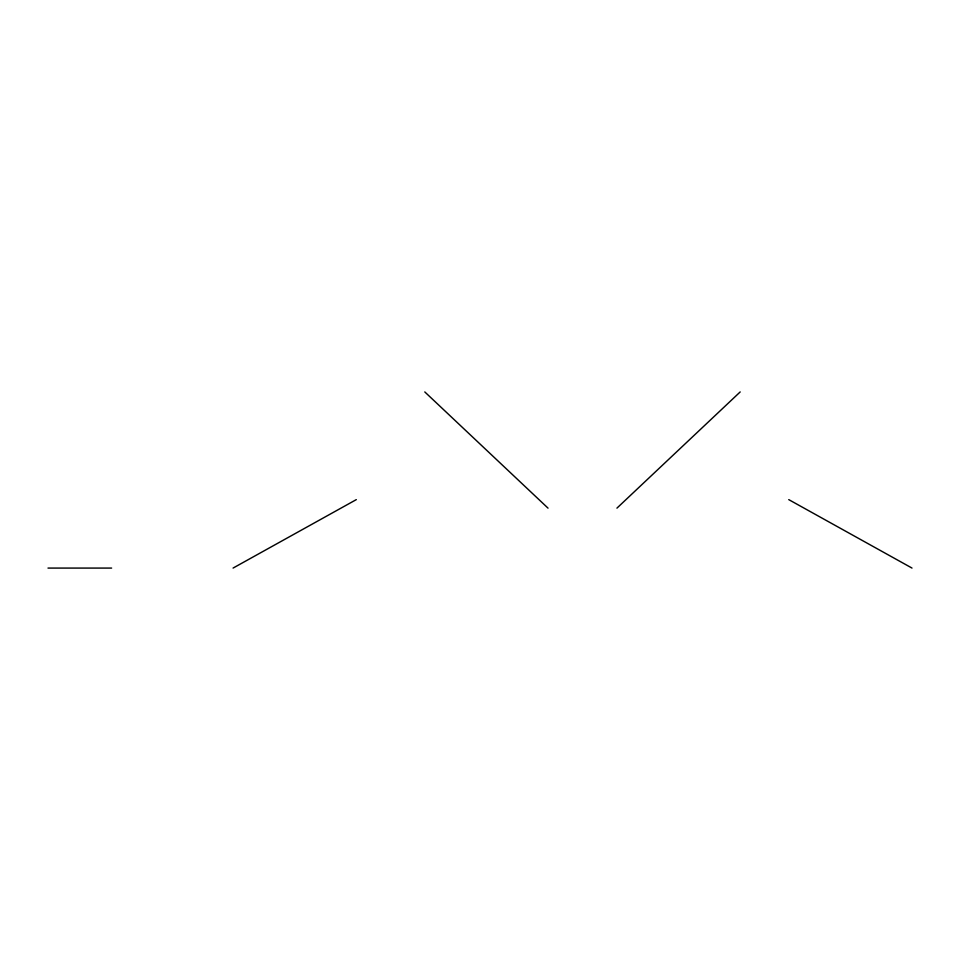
<?xml version="1.0" encoding="UTF-8"?>
<svg xmlns="http://www.w3.org/2000/svg" width="960" height="960" viewBox="0 0 960 960"><rect width="100%" height="100%" fill="white"/><g stroke="black" fill="none" stroke-linecap="round" stroke-linejoin="round"><path stroke-width="1.44" d="M616.932 508.14L740.184 391.932M233.076 568.068L356.316 499.62M48 568.08L111.624 568.08M788.748 499.62L912 568.068M424.788 391.932L548.028 508.14"/></g></svg>
